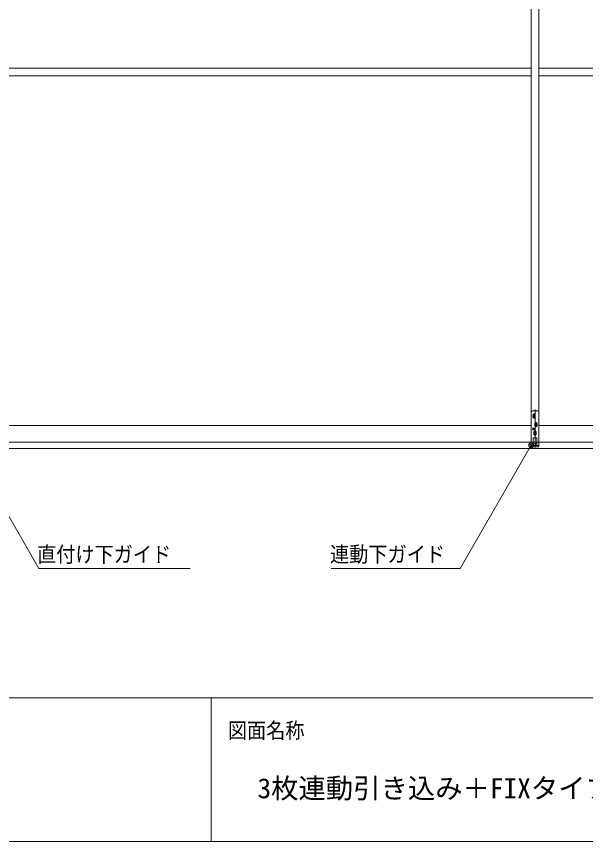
# Model space of a CAD drawing. Units: millimetres, scale not verified. Extents: x -6062 to 6062, y -3045 to 3045.
# Drawn here: x -4344 to -3156, y -2770 to -1048 of the extents above; entities that cross this region are included whole.
import ezdxf
from ezdxf.enums import TextEntityAlignment as Align

# ---------------------------------------------------------------- set-up
doc = ezdxf.new("R2010")
doc.units = ezdxf.units.MM
doc.header["$LTSCALE"] = 20
for name, color, linetype, lineweight in [('0-0_1図面枠', 7, 'Continuous', 9), ('0-3_2寸法-3', 7, 'Continuous', 9), ('0-4_3一般', 7, 'Continuous', 9)]:
    doc.layers.add(name, color=color, linetype=linetype, lineweight=lineweight)
doc.styles.add('ＭＳ ゴシック', font='')
doc.styles.get('ＭＳ ゴシック').set_extended_font_data('MS Gothic')

# ---------------------------------------------------------------- blocks, each defined once
blk = doc.blocks.new('グループ-156')
at = {"layer": '0-4_3一般'}
for p, q in [((-29640, -38740), (-29640, 7050)), ((-29640, 7050), (-29640, -38740)), ((-29320, -38740), (-29320, 7050)), ((-29320, 7050), (-29320, -38740)), ((-29640, -23120), (-53000, -23120)), ((-5960, -23120), (-29320, -23120)), ((-29640, -23440), (-53000, -23440)), ((-5960, -23440), (-29320, -23440)), ((-29580, -37432.4), (-29380, -37432.4)), ((-29480, -37371.7), (-29480, -38958.4)), ((-29320, -37492.4), (-29320, -38934.4)), ((-29580.5, -37642.4), (-29459.5, -37642.4)), ((-29470.5, -37592.4), (-29569.5, -37592.4)), ((-29470.5, -37692.4), (-29569.5, -37692.4)), ((-29565, -37592.4), (-29565, -37692.4)), ((-29520, -37542.9), (-29520, -37641.9)), ((-29520, -37642.9), (-29520, -37741.9)), ((-29475, -37692.4), (-29475, -37592.4)), ((-53000, -38040), (-29640, -38040)), ((-29493.8, -38182.4), (-29586.2, -38182.4)), ((-29540, -38136.2), (-29540, -38228.6)), ((-29500.5, -38002.4), (-29379.5, -38002.4)), ((-29390.5, -37952.4), (-29489.5, -37952.4)), ((-29390.5, -38052.4), (-29489.5, -38052.4)), ((-29485, -37952.4), (-29485, -38052.4)), ((-29440, -37902.9), (-29440, -38001.9)), ((-29440, -38002.9), (-29440, -38101.9)), ((-29395, -38052.4), (-29395, -37952.4)), ((-29320, -38040), (-5960, -38040)), ((-29555, -38562.4), (-29555, -38802.4)), ((-29545, -38552.4), (-29415, -38552.4)), ((-29540.5, -38362.4), (-29419.5, -38362.4)), ((-29430.5, -38312.4), (-29529.5, -38312.4)), ((-29430.5, -38412.4), (-29529.5, -38412.4)), ((-29525, -38312.4), (-29525, -38412.4)), ((-29480, -38262.9), (-29480, -38361.9)), ((-29480, -38362.9), (-29480, -38461.9)), ((-29435, -38412.4), (-29435, -38312.4)), ((-29405, -38802.4), (-29405, -38562.4)), ((-29320, -38740), (-53320, -38740)), ((-5640, -38740), (-29640, -38740)), ((-29540, -38874.4), (-29640, -38874.4)), ((-29405, -38802.4), (-29555, -38802.4)), ((-29550, -38802.4), (-29410, -38802.4)), ((-29550, -38802.4), (-29550, -38874.4)), ((-29544, -38874.4), (-29540, -38874.4)), ((-29416, -38874.4), (-29544, -38874.4)), ((-29320, -38874.4), (-29420, -38874.4)), ((-29420, -38874.4), (-29416, -38874.4))]:
    blk.add_line(p, q, dxfattribs=at)
for points in [[(-29320, -38932.4), (-29640, -38932.4), (-29640, -37492.4)], [(-29410, -38802.4), (-29410, -38874.4), (-29550, -38874.4)]]:
    blk.add_lwpolyline(points, dxfattribs=at)
blk.add_circle((-29540, -38182.4), 42, dxfattribs=at)
for centre, radius, start, end in [((-29580, -37492.4), 60, 90, 180), ((-29380, -37492.4), 60, 0, 90), ((-29520, -37592.4), 45, 0, 180), ((-29520, -37692.4), 45, 180, 0), ((-29440, -37952.4), 45, 0, 180), ((-29440, -38052.4), 45, 180, 0), ((-29545, -38562.4), 10, 90, 180), ((-29480, -38312.4), 45, 0, 180), ((-29480, -38412.4), 45, 180, 0), ((-29415, -38562.4), 10, 0, 90)]:
    blk.add_arc(centre, radius, start, end, dxfattribs=at)
blk = doc.blocks.new('グループ-157')
at = {"layer": '0-4_3一般'}
blk.add_line((-78696.5, -39000), (19903.5, -39000), dxfattribs=at)
blk = doc.blocks.new('グループ-158')
at = {"layer": '0-4_3一般'}
for name in ['グループ-157', 'グループ-156']:
    blk.add_blockref(name, (0, 0), dxfattribs=at)
blk = doc.blocks.new('グループ-169')
at = {"layer": '0-0_1図面枠'}
for p, q in [((-80000, -49400), (80000, -49400)), ((-43000, -49400), (-43000, -55400))]:
    blk.add_line(p, q, dxfattribs=at)
blk.add_lwpolyline([(-80000, 55400), (80000, 55400), (80000, -55400), (-80000, -55400)], close=True, dxfattribs=at)
blk = doc.blocks.new('図面枠')
at = {"layer": '0-0_1図面枠'}
blk.add_blockref('グループ-169', (0, 0), dxfattribs=at)
at = {"layer": '0-0_1図面枠', "style": 'ＭＳ ゴシック', "width": 0.9}
blk.add_text('図面名称', height=650.9, dxfattribs=at).set_placement((-42300.1, -51283.9), align=Align.BOTTOM_LEFT)

msp = doc.modelspace()

# ---------------------------------------------------------------- linework, layer by layer
at = {"layer": '0-3_2寸法-3'}
for p, q in [((-3264.61, -1942.11), (-3274.39, -1942.11)), ((-3269.33, -1938.11), (-3269.67, -1938.11)), ((-3269.33, -1938.11), (-3269.67, -1938.11)), ((-3265.5, -1946.11), (-3273.5, -1946.11))]:
    msp.add_line(p, q, dxfattribs=at)
for points in [[(-4445.5, -1943.1), (-4297.18, -2200), (-3981.17, -2200)], [(-3269.5, -1943.1), (-3417.82, -2200), (-3687.15, -2200)]]:
    msp.add_lwpolyline(points, dxfattribs=at)
msp.add_circle((-3269.5, -1943.1), 5.01, dxfattribs=at)
msp.add_circle((-3269.5, -1943.1), 5.01, dxfattribs=at)

# ---------------------------------------------------------------- block references
at = {"layer": '0-0_1図面枠', "xscale": 0.05, "yscale": 0.05}
msp.add_blockref('図面枠', (-1787.5, 0), dxfattribs=at)
at = {"layer": '0-4_3一般', "xscale": 0.05, "yscale": 0.05}
msp.add_blockref('グループ-158', (-1787.5, 0), dxfattribs=at)

# ---------------------------------------------------------------- texts
at = {"layer": '0-0_1図面枠', "style": 'ＭＳ ゴシック'}
msp.add_text('3枚連動引き込み＋FIXタイプ\u3000特寸 左勝手L-N', height=41.84, dxfattribs=at).set_placement((-3840.72, -2692.37), align=Align.BOTTOM_LEFT)
at = {"layer": '0-3_2寸法-3', "style": 'ＭＳ ゴシック', "width": 0.9}
for s, p in [('直付け下ガイド', (-4300.63, -2196.83)), ('連動下ガイド', (-3689.24, -2196.66))]:
    msp.add_text(s, height=32.55, dxfattribs=at).set_placement(p, align=Align.BOTTOM_LEFT)

doc.saveas('drawing.dxf')
